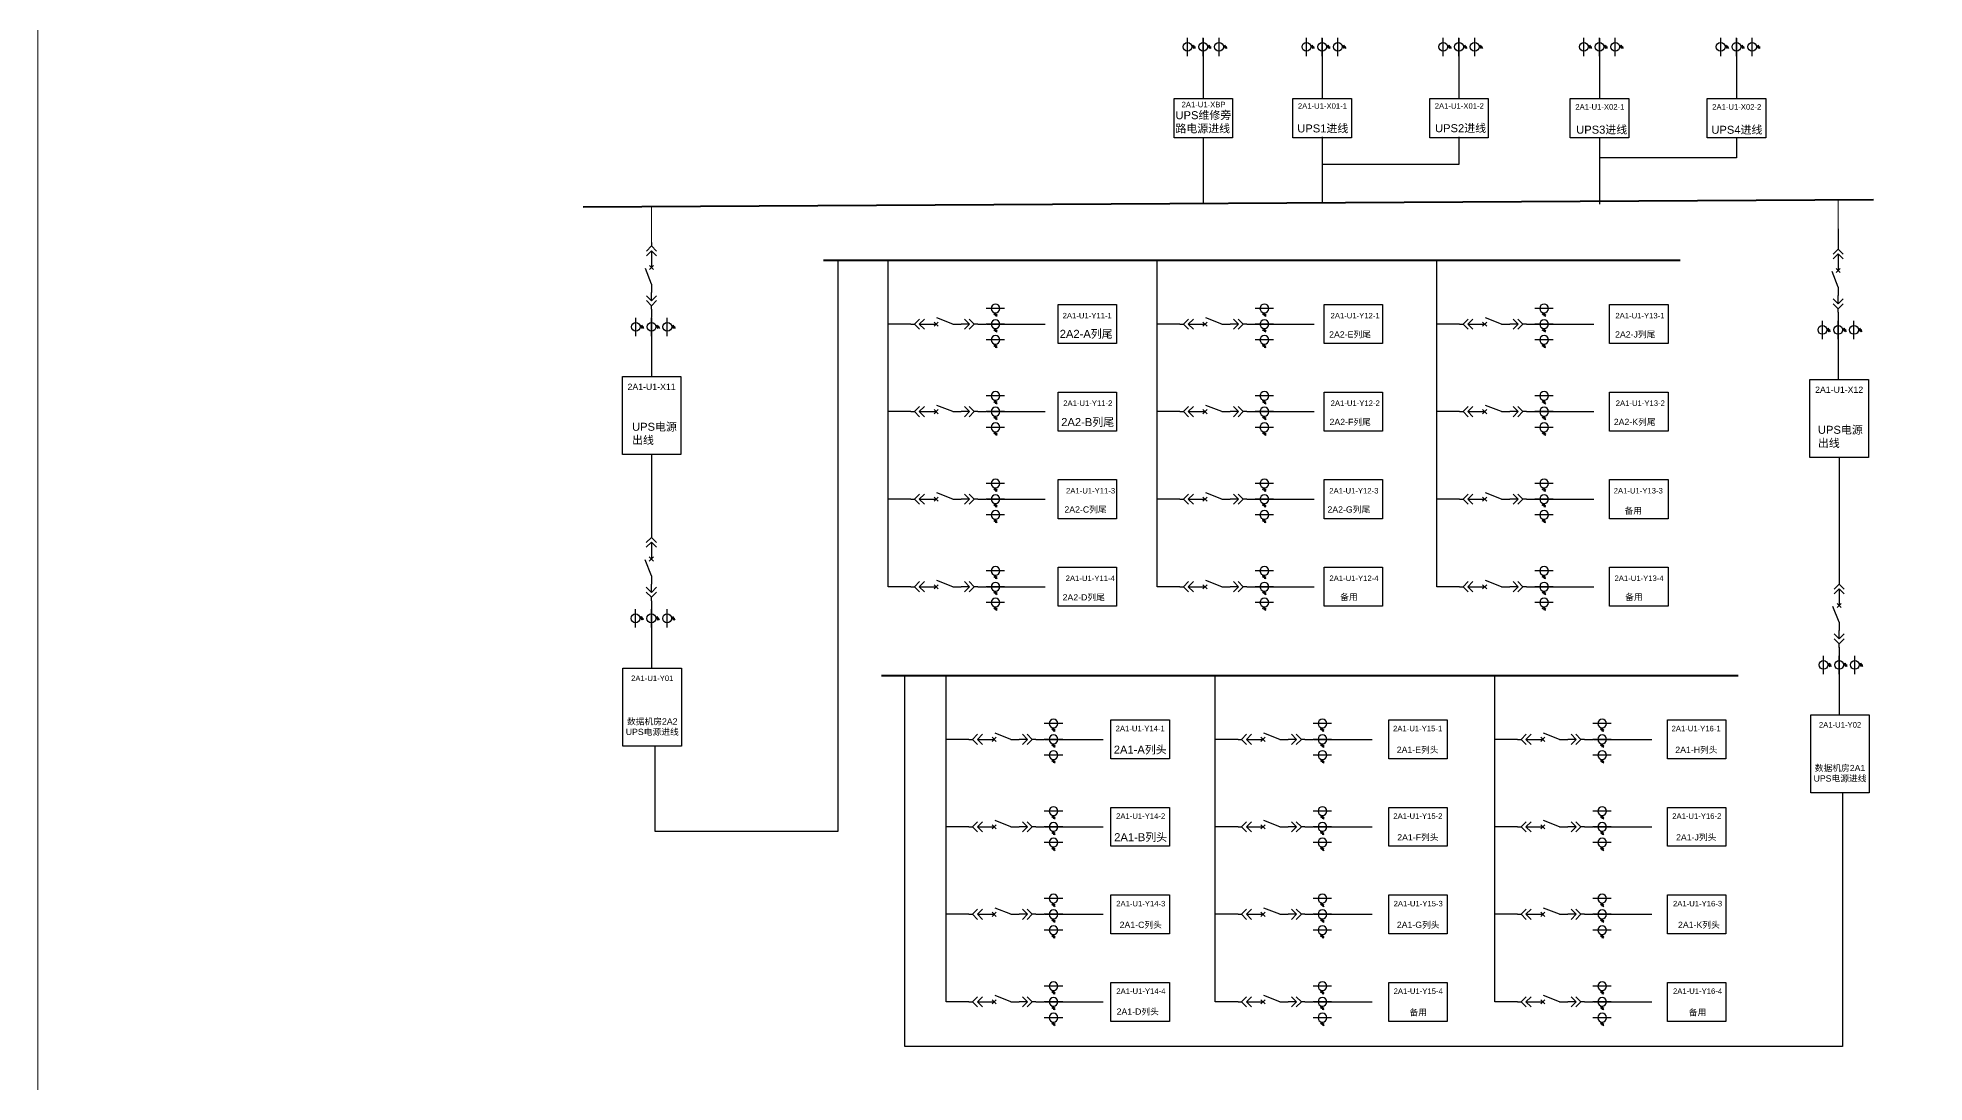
# Model space of a CAD drawing. Header units: millimetres. Extents: x 18 to 345, y 18 to 336.
# Drawn here: x 18.2 to 186.2, y 149.6 to 242.7 of the extents above; entities that cross this region are included whole.
import ezdxf
from ezdxf.enums import TextEntityAlignment as Align

# ---------------------------------------------------------------- set-up
doc = ezdxf.new("R2010")
doc.units = ezdxf.units.MM
doc.styles.get("Standard").update_dxf_attribs({"font": 'arial.ttf'})

# ---------------------------------------------------------------- blocks, each defined once
blk = doc.blocks.new('A$C03DD39B5')
for p, q in [((417, 475), (283, 392)), ((417, 422), (283, 339)), ((350, 333), (350, 467))]:
    blk.add_line(p, q)
blk.add_lwpolyline([(700, 167), (0, 167)])
blk.add_circle((350, 167), 167)
blk = doc.blocks.new('DYDQAA03')
at = {"color": 0}
for points in [[(0, 0), (0, -1.5)], [(-2.12, -3.62), (0, -1.5)], [(-2.12, -5.62), (0, -3.5)], [(2.12, -3.62), (0, -1.5)], [(2.12, -5.62), (0, -3.5)], [(0, -3.5), (0, -7)]]:
    blk.add_lwpolyline(points, dxfattribs=at)
blk = doc.blocks.new('DYDQAA09')
at = {"color": 0}
blk.add_lwpolyline([(0, 0), (0, -3.5)], dxfattribs=at)
blk.add_lwpolyline([(0, 0), (0, -3.5)], dxfattribs=at)
blk.add_lwpolyline([(0, 0), (0, -3.5)], dxfattribs=at)
blk.add_lwpolyline([(0, 0), (0, -3.5)], dxfattribs=at)
blk.add_lwpolyline([(0, 0), (0, -3.5)], dxfattribs=at)
blk.add_lwpolyline([(0, 0), (0, -3.5)], dxfattribs=at)
blk.add_lwpolyline([(0, 0), (0, -3.5)], dxfattribs=at)
blk.add_lwpolyline([(0, 0), (0, -3.5)], dxfattribs=at)
blk.add_lwpolyline([(0, 0), (0, -3.5)], dxfattribs=at)
blk = doc.blocks.new('DYDQ0201')
at = {"color": 0}
for points in [[(0.86, -0.86), (-0.86, 0.86)], [(-0.86, -0.86), (0.86, 0.86)], [(0, -7), (-2.61, -0.37)]]:
    blk.add_lwpolyline(points, dxfattribs=at)
blk = doc.blocks.new('DYDQAA04')
at = {"color": 0}
for points in [[(0, -3.5), (0, 0)], [(-2.12, -1.38), (0, -3.5)], [(-2.12, -3.38), (0, -5.5)], [(2.12, -1.38), (0, -3.5)], [(2.12, -3.38), (0, -5.5)], [(0, -7), (0, -5.5)]]:
    blk.add_lwpolyline(points, dxfattribs=at)
blk = doc.blocks.new('DYDQAA05')
at = {"color": 0}
blk.add_lwpolyline([(0, 0), (0, -7)], dxfattribs=at)

msp = doc.modelspace()

# ---------------------------------------------------------------- linework, layer by layer
for p, q in [((122.01, 242.66, -6132.72), (122.01, 241.02, -6132.72)), ((132.61, 242.66, 2201.22), (132.61, 241.02, 2201.22)), ((144.79, 242.66, 2201.22), (144.79, 241.02, 2201.22)), ((157.31, 242.66, 2201.22), (157.31, 241.02, 2201.22)), ((169.5, 242.66, 2201.22), (169.5, 241.02, 2201.22)), ((122.01, 241.02, -3931.49), (122.01, 237.27, -6291.53)), ((132.61, 241.02, 4402.45), (132.61, 237.27, 2074.92)), ((144.79, 241.02, 4402.45), (144.79, 237.27, 2043.43)), ((157.31, 241.02, 4402.45), (157.31, 237.27, 2074.92)), ((169.5, 241.02, 4402.45), (169.5, 237.27, 2043.43)), ((122.01, 233.79, -6259.02), (122.01, 227.93, -6259.02)), ((132.61, 233.86, 2107.43), (132.61, 228.01, 2107.43)), ((144.79, 233.86, 2075.94), (144.79, 231.39, 2075.94)), ((157.31, 233.79, 2074.92), (157.31, 227.88, 2107.43)), ((169.5, 233.79, 2043.43), (169.5, 231.99, 2075.94)), ((169.5, 231.99, 2075.94), (157.34, 231.99, 2075.94)), ((144.79, 231.39, 2075.94), (132.61, 231.39, 2107.43)), ((89.5, 172.01, 1496.6), (89.5, 222.88)), ((93.95, 209.38, 6812.55), (93.95, 222.88)), ((117.9, 209.38, 6812.55), (117.9, 222.88)), ((142.81, 209.38, 6812.55), (142.81, 222.88)), ((72.88, 217.71, 1509.58), (72.88, 216.07, 1509.58)), ((95.98, 217.18, 5429.27), (93.95, 217.18, 6120.91)), ((102.73, 217.18, 7630.49), (104.37, 217.18, 7630.49)), ((104.37, 217.18, 7630.49), (107.94, 217.18, 7630.49)), ((119.94, 217.18, 5429.27), (117.9, 217.18, 6120.91)), ((126.68, 217.18, 7630.49), (128.32, 217.18, 7630.49)), ((128.32, 217.18, 7630.49), (131.89, 217.18, 7630.49)), ((144.84, 217.18, 5429.27), (142.81, 217.18, 6120.91)), ((151.59, 217.18, 7630.49), (153.23, 217.18, 7630.49)), ((153.23, 217.18, 7630.49), (156.8, 217.18, 7630.49)), ((178.57, 217.44, -12109.06), (178.57, 215.8, -12109.06)), ((72.88, 216.07, 1509.58), (72.88, 212.5, 1509.58)), ((178.57, 215.8, -12109.06), (178.57, 212.23, -12109.06)), ((95.98, 209.38, 6812.55), (93.95, 209.38, 6812.55)), ((93.95, 201.58, 7504.19), (93.95, 209.38, 6812.55)), ((102.73, 209.38, 9013.78), (104.37, 209.38, 9013.78)), ((104.37, 209.38, 9013.78), (107.94, 209.38, 9013.78)), ((119.94, 209.38, 6812.55), (117.9, 209.38, 6812.55)), ((117.9, 201.58, 7504.19), (117.9, 209.38, 6812.55)), ((126.68, 209.38, 9013.78), (128.32, 209.38, 9013.78)), ((128.32, 209.38, 9013.78), (131.89, 209.38, 9013.78)), ((144.84, 209.38, 6812.55), (142.81, 209.38, 6812.55)), ((142.81, 201.58, 7504.19), (142.81, 209.38, 6812.55)), ((151.59, 209.38, 9013.78), (153.23, 209.38, 9013.78)), ((153.23, 209.38, 9013.78), (156.8, 209.38, 9013.78)), ((72.88, 205.55, 1509.58), (72.86, 198.49, 1087.63)), ((178.65, 205.28, -12140.55), (178.65, 194.18, -15367.03)), ((95.98, 201.58, 7504.19), (93.95, 201.58, 7504.19)), ((93.95, 193.78, 8195.83), (93.95, 201.58, 7504.19)), ((102.73, 201.58, 9705.42), (104.37, 201.58, 9705.42)), ((104.37, 201.58, 9705.42), (107.94, 201.58, 9705.42)), ((119.94, 201.58, 7504.19), (117.9, 201.58, 7504.19)), ((117.9, 193.78, 8195.83), (117.9, 201.58, 7504.19)), ((126.68, 201.58, 9705.42), (128.32, 201.58, 9705.42)), ((128.32, 201.58, 9705.42), (131.89, 201.58, 9705.42)), ((144.84, 201.58, 7504.19), (142.81, 201.58, 7504.19)), ((142.81, 193.78, 8195.83), (142.81, 201.58, 7504.19)), ((151.59, 201.58, 9705.42), (153.23, 201.58, 9705.42)), ((153.23, 201.58, 9705.42), (156.8, 201.58, 9705.42)), ((95.98, 193.78, 8195.83), (93.95, 193.78, 8195.83)), ((102.73, 193.78, 10397.06), (104.37, 193.78, 10397.06)), ((104.37, 193.78, 10397.06), (107.94, 193.78, 10397.06)), ((119.94, 193.78, 8195.83), (117.9, 193.78, 8195.83)), ((126.68, 193.78, 10397.06), (128.32, 193.78, 10397.06)), ((128.32, 193.78, 10397.06), (131.89, 193.78, 10397.06)), ((144.84, 193.78, 8195.83), (142.81, 193.78, 8195.83)), ((151.59, 193.78, 10397.06), (153.23, 193.78, 10397.06)), ((153.23, 193.78, 10397.06), (156.8, 193.78, 10397.06)), ((72.86, 191.74, 3288.85), (72.86, 190.1, 3288.85)), ((72.86, 190.1, 3288.85), (72.86, 186.53, 3288.85)), ((178.65, 187.59, -13165.81), (178.65, 185.95, -13165.81)), ((95.43, 152.81, -13417.39), (95.43, 185.88, -13417.39)), ((99.12, 172.39, -6604.84), (99.12, 185.88, -13417.39)), ((123.07, 172.39, -6604.84), (123.07, 185.88, -13417.39)), ((147.98, 172.39, -6604.84), (147.98, 185.88, -13417.39)), ((178.65, 185.95, -13165.81), (178.65, 182.38, -13165.81)), ((101.15, 180.18, -7988.12), (99.12, 180.18, -7296.48)), ((107.9, 180.18, -5786.9), (109.54, 180.18, -5786.9)), ((109.54, 180.18, -5786.9), (113.11, 180.18, -5786.9)), ((125.11, 180.18, -7988.12), (123.07, 180.18, -7296.48)), ((131.85, 180.18, -5786.9), (133.49, 180.18, -5786.9)), ((133.49, 180.18, -5786.9), (137.06, 180.18, -5786.9)), ((150.01, 180.18, -7988.12), (147.98, 180.18, -7296.48)), ((156.76, 180.18, -5786.9), (158.4, 180.18, -5786.9)), ((158.4, 180.18, -5786.9), (161.97, 180.18, -5786.9)), ((73.17, 179.58, 3257.36), (73.17, 172.01, 1496.6)), ((178.96, 175.43, -13197.3), (178.96, 166.68, -13417.39)), ((73.17, 172.01, 1496.6), (89.5, 172.01, 1496.6)), ((101.15, 172.39, -6604.84), (99.12, 172.39, -6604.84)), ((99.12, 164.59, -5913.2), (99.12, 172.39, -6604.84)), ((107.9, 172.39, -4403.61), (109.54, 172.39, -4403.61)), ((109.54, 172.39, -4403.61), (113.11, 172.39, -4403.61)), ((125.11, 172.39, -6604.84), (123.07, 172.39, -6604.84)), ((123.07, 164.59, -5913.2), (123.07, 172.39, -6604.84)), ((131.85, 172.39, -4403.61), (133.49, 172.39, -4403.61)), ((133.49, 172.39, -4403.61), (137.06, 172.39, -4403.61)), ((150.01, 172.39, -6604.84), (147.98, 172.39, -6604.84)), ((147.98, 164.59, -5913.2), (147.98, 172.39, -6604.84)), ((156.76, 172.39, -4403.61), (158.4, 172.39, -4403.61)), ((158.4, 172.39, -4403.61), (161.97, 172.39, -4403.61)), ((178.96, 166.68, -13417.39), (178.96, 152.81, -13417.39)), ((101.15, 164.59, -5913.2), (99.12, 164.59, -5913.2)), ((99.12, 156.79, -5221.56), (99.12, 164.59, -5913.2)), ((107.9, 164.59, -3711.97), (109.54, 164.59, -3711.97)), ((109.54, 164.59, -3711.97), (113.11, 164.59, -3711.97)), ((125.11, 164.59, -5913.2), (123.07, 164.59, -5913.2)), ((123.07, 156.79, -5221.56), (123.07, 164.59, -5913.2)), ((131.85, 164.59, -3711.97), (133.49, 164.59, -3711.97)), ((133.49, 164.59, -3711.97), (137.06, 164.59, -3711.97)), ((150.01, 164.59, -5913.2), (147.98, 164.59, -5913.2)), ((147.98, 156.79, -5221.56), (147.98, 164.59, -5913.2)), ((156.76, 164.59, -3711.97), (158.4, 164.59, -3711.97)), ((158.4, 164.59, -3711.97), (161.97, 164.59, -3711.97)), ((101.15, 156.79, -5221.56), (99.12, 156.79, -5221.56)), ((107.9, 156.79, -3020.33), (109.54, 156.79, -3020.33)), ((109.54, 156.79, -3020.33), (113.11, 156.79, -3020.33)), ((125.11, 156.79, -5221.56), (123.07, 156.79, -5221.56)), ((131.85, 156.79, -3020.33), (133.49, 156.79, -3020.33)), ((133.49, 156.79, -3020.33), (137.06, 156.79, -3020.33)), ((150.01, 156.79, -5221.56), (147.98, 156.79, -5221.56)), ((156.76, 156.79, -3020.33), (158.4, 156.79, -3020.33)), ((158.4, 156.79, -3020.33), (161.97, 156.79, -3020.33)), ((178.96, 152.81, -13417.39), (95.43, 152.81, -13417.39))]:
    msp.add_line(p, q)
at = {"color": 1, "lineweight": 40}
for p, q in [((66.79, 227.64, -12927), (181.7, 228.28, -12927)), ((88.19, 222.88), (164.5, 222.88)), ((93.36, 185.88, -13417.39), (169.67, 185.88, -13417.39))]:
    msp.add_line(p, q, dxfattribs=at)
at = {"color": 0, "lineweight": 20}
for p, q in [((72.88, 224.46, -691.64), (72.86, 227.7, -12927)), ((178.57, 225.68, -14310.29), (178.57, 228.26, -12927))]:
    msp.add_line(p, q, dxfattribs=at)
at = {"color": 1, "lineweight": 13, "ltscale": 0.001071}
msp.add_lwpolyline([(18.21, 336.49), (345.47, 336.49), (345.47, 18.1), (18.21, 18.1)], close=True, dxfattribs=at)
for points, elevation in [([(119.41, 237.27), (124.62, 237.27), (124.62, 233.79), (119.41, 233.79)], -6291.53), ([(130, 237.27), (135.21, 237.27), (135.21, 233.79), (130, 233.79)], 2074.92), ([(142.19, 237.27), (147.4, 237.27), (147.4, 233.79), (142.19, 233.79)], 2043.43), ([(154.7, 237.27), (159.91, 237.27), (159.91, 233.79), (154.7, 233.79)], 2074.92), ([(166.9, 237.27), (172.11, 237.27), (172.11, 233.79), (166.9, 233.79)], 2043.43), ([(109.08, 218.92), (114.28, 218.92), (114.28, 215.44), (109.08, 215.44)], 7630.49), ([(132.78, 218.92), (137.99, 218.92), (137.99, 215.44), (132.78, 215.44)], 7630.49), ([(158.2, 218.92), (163.41, 218.92), (163.41, 215.44), (158.2, 215.44)], 7630.49), ([(70.28, 212.5), (75.49, 212.5), (75.49, 205.55), (70.28, 205.55)], 1509.58), ([(176.04, 212.23), (181.25, 212.23), (181.25, 205.28), (176.04, 205.28)], -12140.55), ([(109.08, 211.12), (114.28, 211.12), (114.28, 207.64), (109.08, 207.64)], 7630.49), ([(132.78, 211.12), (137.99, 211.12), (137.99, 207.64), (132.78, 207.64)], 7630.49), ([(158.2, 211.12), (163.41, 211.12), (163.41, 207.64), (158.2, 207.64)], 7630.49), ([(109.08, 203.32), (114.28, 203.32), (114.28, 199.84), (109.08, 199.84)], 7630.49), ([(132.78, 203.32), (137.99, 203.32), (137.99, 199.84), (132.78, 199.84)], 7630.49), ([(158.2, 203.32), (163.41, 203.32), (163.41, 199.84), (158.2, 199.84)], 7630.49), ([(109.08, 195.52), (114.28, 195.52), (114.28, 192.04), (109.08, 192.04)], 7630.49), ([(132.78, 195.52), (137.99, 195.52), (137.99, 192.04), (132.78, 192.04)], 7630.49), ([(158.2, 195.52), (163.41, 195.52), (163.41, 192.04), (158.2, 192.04)], 7630.49), ([(70.33, 186.53), (75.54, 186.53), (75.54, 179.58), (70.33, 179.58)], 3257.36), ([(113.79, 181.92), (119, 181.92), (119, 178.45), (113.79, 178.45)], -5786.9), ([(138.53, 181.92), (143.74, 181.92), (143.74, 178.45), (138.53, 178.45)], -5786.9), ([(163.36, 181.92), (168.57, 181.92), (168.57, 178.45), (163.36, 178.45)], -5786.9), ([(176.13, 182.38), (181.33, 182.38), (181.33, 175.43), (176.13, 175.43)], -13197.3), ([(113.79, 174.12), (119, 174.12), (119, 170.65), (113.79, 170.65)], -5786.9), ([(138.53, 174.12), (143.74, 174.12), (143.74, 170.65), (138.53, 170.65)], -5786.9), ([(163.36, 174.12), (168.57, 174.12), (168.57, 170.65), (163.36, 170.65)], -5786.9), ([(113.79, 166.32), (119, 166.32), (119, 162.85), (113.79, 162.85)], -5786.9), ([(138.53, 166.32), (143.74, 166.32), (143.74, 162.85), (138.53, 162.85)], -5786.9), ([(163.36, 166.32), (168.57, 166.32), (168.57, 162.85), (163.36, 162.85)], -5786.9), ([(113.79, 158.52), (119, 158.52), (119, 155.05), (113.79, 155.05)], -5786.9), ([(138.53, 158.52), (143.74, 158.52), (143.74, 155.05), (138.53, 155.05)], -5786.9), ([(163.36, 158.52), (168.57, 158.52), (168.57, 155.05), (163.36, 155.05)], -5786.9)]:
    msp.add_lwpolyline(points, close=True, dxfattribs=dict(elevation=elevation))

# ---------------------------------------------------------------- block references
at = {"linetype": 'Continuous', "yscale": 0.00233888397733859, "zscale": 0.00233888397733859}
for p, xscale, rotation in [((120.22, 242.7, -6132.72), 0.00233888397733859, 270), ((121.62, 242.7, -6132.72), 0.00233888397733859, 270), ((123.03, 242.7, -6132.72), 0.00233888397733859, 270), ((130.81, 242.7, 2201.22), 0.00233888397733859, 270), ((132.22, 242.7, 2201.22), 0.00233888397733859, 270), ((133.62, 242.7, 2201.22), 0.00233888397733859, 270), ((143, 242.7, 2201.22), 0.00233888397733859, 270), ((144.4, 242.7, 2201.22), 0.00233888397733859, 270), ((145.8, 242.7, 2201.22), 0.00233888397733859, 270), ((155.52, 242.7, 2201.22), 0.00233888397733859, 270), ((156.92, 242.7, 2201.22), 0.00233888397733859, 270), ((158.32, 242.7, 2201.22), 0.00233888397733859, 270), ((167.71, 242.7, 2201.22), 0.00233888397733859, 270), ((169.11, 242.7, 2201.22), 0.00233888397733859, 270), ((170.51, 242.7, 2201.22), 0.00233888397733859, 270), ((102.69, 218.97, 7630.49), -0.00233888397733859, 180), ((126.64, 218.97, 7630.49), -0.00233888397733859, 180), ((151.55, 218.97, 7630.49), -0.00233888397733859, 180), ((71.09, 217.75, 1509.58), 0.00233888397733859, 270), ((72.49, 217.75, 1509.58), 0.00233888397733859, 270), ((73.89, 217.75, 1509.58), 0.00233888397733859, 270), ((102.69, 217.57, 7630.49), -0.00233888397733859, 180), ((126.64, 217.57, 7630.49), -0.00233888397733859, 180), ((151.55, 217.57, 7630.49), -0.00233888397733859, 180), ((176.77, 217.48, -12109.06), 0.00233888397733859, 270), ((178.18, 217.48, -12109.06), 0.00233888397733859, 270), ((179.58, 217.48, -12109.06), 0.00233888397733859, 270), ((102.69, 216.17, 7630.49), -0.00233888397733859, 180), ((126.64, 216.17, 7630.49), -0.00233888397733859, 180), ((151.55, 216.17, 7630.49), -0.00233888397733859, 180), ((102.69, 211.17, 9013.78), -0.00233888397733859, 180), ((126.64, 211.17, 9013.78), -0.00233888397733859, 180), ((151.55, 211.17, 9013.78), -0.00233888397733859, 180), ((102.69, 209.77, 9013.78), -0.00233888397733859, 180), ((102.69, 208.37, 9013.78), -0.00233888397733859, 180), ((126.64, 209.77, 9013.78), -0.00233888397733859, 180), ((126.64, 208.37, 9013.78), -0.00233888397733859, 180), ((151.55, 209.77, 9013.78), -0.00233888397733859, 180), ((151.55, 208.37, 9013.78), -0.00233888397733859, 180), ((102.69, 203.37, 9705.42), -0.00233888397733859, 180), ((126.64, 203.37, 9705.42), -0.00233888397733859, 180), ((151.55, 203.37, 9705.42), -0.00233888397733859, 180), ((102.69, 201.97, 9705.42), -0.00233888397733859, 180), ((126.64, 201.97, 9705.42), -0.00233888397733859, 180), ((151.55, 201.97, 9705.42), -0.00233888397733859, 180), ((102.69, 200.57, 9705.42), -0.00233888397733859, 180), ((126.64, 200.57, 9705.42), -0.00233888397733859, 180), ((151.55, 200.57, 9705.42), -0.00233888397733859, 180), ((102.69, 195.58, 10397.06), -0.00233888397733859, 180), ((126.64, 195.58, 10397.06), -0.00233888397733859, 180), ((151.55, 195.58, 10397.06), -0.00233888397733859, 180), ((102.69, 194.17, 10397.06), -0.00233888397733859, 180), ((126.64, 194.17, 10397.06), -0.00233888397733859, 180), ((151.55, 194.17, 10397.06), -0.00233888397733859, 180), ((71.06, 191.78, 3288.85), 0.00233888397733859, 270), ((72.47, 191.78, 3288.85), 0.00233888397733859, 270), ((73.87, 191.78, 3288.85), 0.00233888397733859, 270), ((102.69, 192.77, 10397.06), -0.00233888397733859, 180), ((126.64, 192.77, 10397.06), -0.00233888397733859, 180), ((151.55, 192.77, 10397.06), -0.00233888397733859, 180), ((176.86, 187.63, -13165.81), 0.00233888397733859, 270), ((178.26, 187.63, -13165.81), 0.00233888397733859, 270), ((179.66, 187.63, -13165.81), 0.00233888397733859, 270), ((107.86, 181.98, -5786.9), -0.00233888397733859, 180), ((131.81, 181.98, -5786.9), -0.00233888397733859, 180), ((156.72, 181.98, -5786.9), -0.00233888397733859, 180), ((107.86, 180.57, -5786.9), -0.00233888397733859, 180), ((131.81, 180.57, -5786.9), -0.00233888397733859, 180), ((156.72, 180.57, -5786.9), -0.00233888397733859, 180), ((107.86, 179.17, -5786.9), -0.00233888397733859, 180), ((131.81, 179.17, -5786.9), -0.00233888397733859, 180), ((156.72, 179.17, -5786.9), -0.00233888397733859, 180), ((107.86, 174.18, -4403.61), -0.00233888397733859, 180), ((131.81, 174.18, -4403.61), -0.00233888397733859, 180), ((156.72, 174.18, -4403.61), -0.00233888397733859, 180), ((107.86, 172.77, -4403.61), -0.00233888397733859, 180), ((131.81, 172.77, -4403.61), -0.00233888397733859, 180), ((156.72, 172.77, -4403.61), -0.00233888397733859, 180), ((107.86, 171.37, -4403.61), -0.00233888397733859, 180), ((131.81, 171.37, -4403.61), -0.00233888397733859, 180), ((156.72, 171.37, -4403.61), -0.00233888397733859, 180), ((107.86, 166.38, -3711.97), -0.00233888397733859, 180), ((131.81, 166.38, -3711.97), -0.00233888397733859, 180), ((156.72, 166.38, -3711.97), -0.00233888397733859, 180), ((107.86, 164.98, -3711.97), -0.00233888397733859, 180), ((131.81, 164.98, -3711.97), -0.00233888397733859, 180), ((156.72, 164.98, -3711.97), -0.00233888397733859, 180), ((107.86, 163.57, -3711.97), -0.00233888397733859, 180), ((131.81, 163.57, -3711.97), -0.00233888397733859, 180), ((156.72, 163.57, -3711.97), -0.00233888397733859, 180), ((107.86, 158.58, -3020.33), -0.00233888397733859, 180), ((131.81, 158.58, -3020.33), -0.00233888397733859, 180), ((156.72, 158.58, -3020.33), -0.00233888397733859, 180), ((107.86, 157.18, -3020.33), -0.00233888397733859, 180), ((131.81, 157.18, -3020.33), -0.00233888397733859, 180), ((156.72, 157.18, -3020.33), -0.00233888397733859, 180), ((107.86, 155.77, -3020.33), -0.00233888397733859, 180), ((131.81, 155.77, -3020.33), -0.00233888397733859, 180), ((156.72, 155.77, -3020.33), -0.00233888397733859, 180)]:
    msp.add_blockref('A$C03DD39B5', p, dxfattribs=dict(at, xscale=xscale, rotation=rotation))
at = {"color": 0, "xscale": 0.2128962921302706, "yscale": 0.2128962921302706, "zscale": 0.2128962921302706}
msp.add_blockref('DYDQAA05', (178.57, 225.68, -14310.29), dxfattribs=at)
at = {"xscale": 0.2128962921302706, "yscale": 0.2128962921302706, "zscale": 0.2128962921302706}
for name, p in [('DYDQAA03', (72.88, 224.46, -691.64)), ('DYDQAA03', (178.57, 224.19, -14310.29)), ('DYDQ0201', (72.88, 222.22, -691.64)), ('DYDQAA09', (72.88, 222.97, -691.64)), ('DYDQ0201', (178.57, 221.95, -14310.29)), ('DYDQAA09', (178.57, 222.7, -14310.29)), ('DYDQAA09', (72.88, 220.73, -691.64)), ('DYDQAA09', (178.57, 220.46, -14310.29)), ('DYDQAA04', (72.88, 219.99, -691.64)), ('DYDQAA09', (72.88, 218.5, -691.64)), ('DYDQAA04', (178.57, 219.72, -14310.29)), ('DYDQAA09', (178.57, 218.23, -14310.29)), ('DYDQAA03', (72.86, 198.49, 1087.63)), ('DYDQAA09', (72.86, 197, 1087.63)), ('DYDQ0201', (72.86, 196.25, 1087.63)), ('DYDQAA04', (72.86, 194.02, 1087.63)), ('DYDQAA09', (72.86, 194.76, 1087.63)), ('DYDQAA03', (178.65, 194.34, -15367.03)), ('DYDQAA09', (72.86, 192.53, 1087.63)), ('DYDQ0201', (178.65, 192.1, -15367.03)), ('DYDQAA09', (178.65, 192.85, -15367.03)), ('DYDQAA04', (178.65, 189.87, -15367.03)), ('DYDQAA09', (178.65, 190.61, -15367.03)), ('DYDQAA09', (178.65, 188.38, -15367.03))]:
    msp.add_blockref(name, p, dxfattribs=at)
at = {"xscale": -0.2128962921302706, "yscale": 0.2128962921302706, "zscale": 0.2128962921302706, "rotation": 90}
for name, p in [('DYDQAA03', (95.98, 217.18, 5429.27)), ('DYDQAA09', (97.47, 217.18, 5429.27)), ('DYDQ0201', (98.22, 217.18, 5429.27)), ('DYDQAA09', (99.71, 217.18, 5429.27)), ('DYDQAA04', (100.45, 217.18, 5429.27)), ('DYDQAA09', (101.94, 217.18, 5429.27)), ('DYDQAA03', (119.94, 217.18, 5429.27)), ('DYDQAA09', (121.43, 217.18, 5429.27)), ('DYDQ0201', (122.17, 217.18, 5429.27)), ('DYDQAA09', (123.66, 217.18, 5429.27)), ('DYDQAA04', (124.41, 217.18, 5429.27)), ('DYDQAA09', (125.9, 217.18, 5429.27)), ('DYDQAA03', (144.84, 217.18, 5429.27)), ('DYDQAA09', (146.33, 217.18, 5429.27)), ('DYDQ0201', (147.08, 217.18, 5429.27)), ('DYDQAA09', (148.57, 217.18, 5429.27)), ('DYDQAA04', (149.31, 217.18, 5429.27)), ('DYDQAA09', (150.8, 217.18, 5429.27)), ('DYDQAA03', (95.98, 209.38, 6812.55)), ('DYDQAA09', (97.47, 209.38, 6812.55)), ('DYDQ0201', (98.22, 209.38, 6812.55)), ('DYDQAA09', (99.71, 209.38, 6812.55)), ('DYDQAA04', (100.45, 209.38, 6812.55)), ('DYDQAA09', (101.94, 209.38, 6812.55)), ('DYDQAA03', (119.94, 209.38, 6812.55)), ('DYDQAA09', (121.43, 209.38, 6812.55)), ('DYDQ0201', (122.17, 209.38, 6812.55)), ('DYDQAA09', (123.66, 209.38, 6812.55)), ('DYDQAA04', (124.41, 209.38, 6812.55)), ('DYDQAA09', (125.9, 209.38, 6812.55)), ('DYDQAA03', (144.84, 209.38, 6812.55)), ('DYDQAA09', (146.33, 209.38, 6812.55)), ('DYDQ0201', (147.08, 209.38, 6812.55)), ('DYDQAA09', (148.57, 209.38, 6812.55)), ('DYDQAA04', (149.31, 209.38, 6812.55)), ('DYDQAA09', (150.8, 209.38, 6812.55)), ('DYDQAA03', (95.98, 201.58, 7504.19)), ('DYDQ0201', (98.22, 201.58, 7504.19)), ('DYDQAA04', (100.45, 201.58, 7504.19)), ('DYDQAA03', (119.94, 201.58, 7504.19)), ('DYDQ0201', (122.17, 201.58, 7504.19)), ('DYDQAA04', (124.41, 201.58, 7504.19)), ('DYDQAA03', (144.84, 201.58, 7504.19)), ('DYDQ0201', (147.08, 201.58, 7504.19)), ('DYDQAA04', (149.31, 201.58, 7504.19)), ('DYDQAA09', (97.47, 201.58, 7504.19)), ('DYDQAA09', (99.71, 201.58, 7504.19)), ('DYDQAA09', (101.94, 201.58, 7504.19)), ('DYDQAA09', (121.43, 201.58, 7504.19)), ('DYDQAA09', (123.66, 201.58, 7504.19)), ('DYDQAA09', (125.9, 201.58, 7504.19)), ('DYDQAA09', (146.33, 201.58, 7504.19)), ('DYDQAA09', (148.57, 201.58, 7504.19)), ('DYDQAA09', (150.8, 201.58, 7504.19)), ('DYDQAA03', (95.98, 193.78, 8195.83)), ('DYDQAA09', (97.47, 193.78, 8195.83)), ('DYDQ0201', (98.22, 193.78, 8195.83)), ('DYDQAA09', (99.71, 193.78, 8195.83)), ('DYDQAA04', (100.45, 193.78, 8195.83)), ('DYDQAA09', (101.94, 193.78, 8195.83)), ('DYDQAA03', (119.94, 193.78, 8195.83)), ('DYDQAA09', (121.43, 193.78, 8195.83)), ('DYDQ0201', (122.17, 193.78, 8195.83)), ('DYDQAA09', (123.66, 193.78, 8195.83)), ('DYDQAA04', (124.41, 193.78, 8195.83)), ('DYDQAA09', (125.9, 193.78, 8195.83)), ('DYDQAA03', (144.84, 193.78, 8195.83)), ('DYDQAA09', (146.33, 193.78, 8195.83)), ('DYDQ0201', (147.08, 193.78, 8195.83)), ('DYDQAA09', (148.57, 193.78, 8195.83)), ('DYDQAA04', (149.31, 193.78, 8195.83)), ('DYDQAA09', (150.8, 193.78, 8195.83)), ('DYDQAA03', (101.15, 180.18, -7988.12)), ('DYDQAA09', (102.64, 180.18, -7988.12)), ('DYDQ0201', (103.39, 180.18, -7988.12)), ('DYDQAA09', (104.88, 180.18, -7988.12)), ('DYDQAA04', (105.62, 180.18, -7988.12)), ('DYDQAA09', (107.11, 180.18, -7988.12)), ('DYDQAA03', (125.11, 180.18, -7988.12)), ('DYDQAA09', (126.6, 180.18, -7988.12)), ('DYDQ0201', (127.34, 180.18, -7988.12)), ('DYDQAA09', (128.83, 180.18, -7988.12)), ('DYDQAA04', (129.58, 180.18, -7988.12)), ('DYDQAA09', (131.07, 180.18, -7988.12)), ('DYDQAA03', (150.01, 180.18, -7988.12)), ('DYDQAA09', (151.5, 180.18, -7988.12)), ('DYDQ0201', (152.25, 180.18, -7988.12)), ('DYDQAA09', (153.74, 180.18, -7988.12)), ('DYDQAA04', (154.48, 180.18, -7988.12)), ('DYDQAA09', (155.97, 180.18, -7988.12)), ('DYDQAA03', (101.15, 172.39, -6604.84)), ('DYDQAA09', (102.64, 172.39, -6604.84)), ('DYDQ0201', (103.39, 172.39, -6604.84)), ('DYDQAA09', (104.88, 172.39, -6604.84)), ('DYDQAA04', (105.62, 172.39, -6604.84)), ('DYDQAA09', (107.11, 172.39, -6604.84)), ('DYDQAA03', (125.11, 172.39, -6604.84)), ('DYDQAA09', (126.6, 172.39, -6604.84)), ('DYDQ0201', (127.34, 172.39, -6604.84)), ('DYDQAA09', (128.83, 172.39, -6604.84)), ('DYDQAA04', (129.58, 172.39, -6604.84)), ('DYDQAA09', (131.07, 172.39, -6604.84)), ('DYDQAA03', (150.01, 172.39, -6604.84)), ('DYDQAA09', (151.5, 172.39, -6604.84)), ('DYDQ0201', (152.25, 172.39, -6604.84)), ('DYDQAA09', (153.74, 172.39, -6604.84)), ('DYDQAA04', (154.48, 172.39, -6604.84)), ('DYDQAA09', (155.97, 172.39, -6604.84)), ('DYDQAA03', (101.15, 164.59, -5913.2)), ('DYDQ0201', (103.39, 164.59, -5913.2)), ('DYDQAA04', (105.62, 164.59, -5913.2)), ('DYDQAA03', (125.11, 164.59, -5913.2)), ('DYDQ0201', (127.34, 164.59, -5913.2)), ('DYDQAA04', (129.58, 164.59, -5913.2)), ('DYDQAA03', (150.01, 164.59, -5913.2)), ('DYDQ0201', (152.25, 164.59, -5913.2)), ('DYDQAA04', (154.48, 164.59, -5913.2)), ('DYDQAA09', (102.64, 164.59, -5913.2)), ('DYDQAA09', (104.88, 164.59, -5913.2)), ('DYDQAA09', (107.11, 164.59, -5913.2)), ('DYDQAA09', (126.6, 164.59, -5913.2)), ('DYDQAA09', (128.83, 164.59, -5913.2)), ('DYDQAA09', (131.07, 164.59, -5913.2)), ('DYDQAA09', (151.5, 164.59, -5913.2)), ('DYDQAA09', (153.74, 164.59, -5913.2)), ('DYDQAA09', (155.97, 164.59, -5913.2)), ('DYDQAA03', (101.15, 156.79, -5221.56)), ('DYDQAA09', (102.64, 156.79, -5221.56)), ('DYDQ0201', (103.39, 156.79, -5221.56)), ('DYDQAA09', (104.88, 156.79, -5221.56)), ('DYDQAA04', (105.62, 156.79, -5221.56)), ('DYDQAA09', (107.11, 156.79, -5221.56)), ('DYDQAA03', (125.11, 156.79, -5221.56)), ('DYDQAA09', (126.6, 156.79, -5221.56)), ('DYDQ0201', (127.34, 156.79, -5221.56)), ('DYDQAA09', (128.83, 156.79, -5221.56)), ('DYDQAA04', (129.58, 156.79, -5221.56)), ('DYDQAA09', (131.07, 156.79, -5221.56)), ('DYDQAA03', (150.01, 156.79, -5221.56)), ('DYDQAA09', (151.5, 156.79, -5221.56)), ('DYDQ0201', (152.25, 156.79, -5221.56)), ('DYDQAA09', (153.74, 156.79, -5221.56)), ('DYDQAA04', (154.48, 156.79, -5221.56)), ('DYDQAA09', (155.97, 156.79, -5221.56))]:
    msp.add_blockref(name, p, dxfattribs=at)

# ---------------------------------------------------------------- texts
at = {"lineweight": 0}
for s, height, p in [('2A1-U1-XBP', 0.49, (122.04, 236.5, -7674.81)), ('2A1-U1-X01-1', 0.4901, (132.63, 236.37, 724.15)), ('2A1-U1-X01-2', 0.4901, (144.82, 236.37, 661.17)), ('2A1-U1-X02-1', 0.4901, (157.34, 236.29, 724.15)), ('2A1-U1-X02-2', 0.4901, (169.53, 236.29, 661.17)), ('UPS1进线', 0.713, (132.66, 234.26, 850.45)), ('UPS2进线', 0.713, (144.93, 234.28, 818.96)), ('UPS3进线', 0.713, (157.5, 234.15, 850.45)), ('UPS4进线', 0.713, (169.54, 234.14, 818.96))]:
    msp.add_text(s, height=height, dxfattribs=at).set_placement(p, align=Align.CENTER)
at = {"width": 5.2091}
for s, insert, char_height, attachment_point in [('UPS{\\fSimSun|b0|i0|c134|p34;维修旁\\P路电源进线}', (119.54, 236.15, -6291.53), 0.7128, 1), ('2A1-U1-Y11-1', (111.68, 217.93, 7630.49), 0.4901, 5), ('2A1-U1-Y12-1', (135.54, 217.93, 7630.49), 0.4901, 5), ('2A1-U1-Y13-1', (160.91, 217.93, 7630.49), 0.4901, 5), ('{\\H0.78125x;2A2-E\\fSimSun|b0|i0|c134|p2;列尾}', (135.09, 216.23, 7630.49), 0.7128, 5), ('{\\H0.78125x;2A2-J\\fSimSun|b0|i0|c134|p2;列尾}', (160.49, 216.23, 9705.42), 0.7128, 5), ('2A1-U1-X11', (72.88, 211.59, 3584.5), 0.557, 5), ('2A1-U1-Y11-2', (111.73, 210.13, 9013.78), 0.4901, 5), ('2A1-U1-Y12-2', (135.55, 210.13, 9013.78), 0.4901, 5), ('2A1-U1-Y13-2', (160.94, 210.13, 9013.78), 0.4901, 5), ('2A1-U1-X12', (178.65, 211.33, -9247.69), 0.557, 5), ('UPS{\\fSimSun|b0|i0|c134|p2;电源\\P出线}', (71.14, 208.39, -1068.38), 0.7128, 1), ('{\\H0.78125x;2A2-F\\fSimSun|b0|i0|c134|p2;列尾}', (135.1, 208.43, 9013.78), 0.7128, 5), ('{\\H0.78125x;2A2-K\\fSimSun|b0|i0|c134|p2;列尾}', (160.44, 208.43, 9705.42), 0.7128, 5), ('UPS{\\fSimSun|b0|i0|c134|p2;电源\\P出线}', (176.76, 208.12, -13430.04), 0.7128, 1), ('2A1-U1-Y11-3', (111.98, 202.33, 9705.42), 0.4901, 5), ('2A1-U1-Y12-3', (135.43, 202.33, 9705.42), 0.4901, 5), ('2A1-U1-Y13-3', (160.76, 202.33, 9705.42), 0.4901, 5), ('{\\H0.78125x;2A2-C\\fSimSun|b0|i0|c134|p2;列尾}', (111.53, 200.63, 9705.42), 0.7128, 5), ('{\\H0.78125x;2A2-G\\fSimSun|b0|i0|c134|p2;列尾}', (134.98, 200.63, 9705.42), 0.7128, 5), ('{\\H0.78125x;备用\\P}', (160.31, 200.52, 10397.06), 0.7128, 5), ('2A1-U1-Y11-4', (111.95, 194.53, 10397.06), 0.4901, 5), ('2A1-U1-Y12-4', (135.44, 194.53, 10397.06), 0.4901, 5), ('2A1-U1-Y13-4', (160.83, 194.53, 10397.06), 0.4901, 5), ('{\\H0.78125x;2A2-D\\fSimSun|b0|i0|c134|p2;列尾}', (111.37, 192.8, 7630.49), 0.7128, 5), ('{\\H0.78125x;备用\\P}', (134.99, 192.83, 10397.06), 0.7128, 5), ('{\\H0.78125x;备用\\P}', (160.38, 192.83, 10397.06), 0.7128, 5), ('2A1-U1-Y01', (72.94, 185.62, 3257.36), 0.49, 5), ('{\\fSimSun|b0|i0|c134|p2;\\H0.78125x;数据机房\\fArial|b0|i0|c0|p34;2A2 \\PUPS\\fSimSun|b0|i0|c134|p2;电源进线}', (72.94, 181.28, 3257.36), 0.7128, 5), ('2A1-U1-Y02', (178.73, 181.47, -13197.3), 0.49, 5), ('2A1-U1-Y14-1', (116.4, 181.14, -5786.9), 0.4901, 5), ('2A1-U1-Y15-1', (141.11, 181.14, -5786.9), 0.4901, 5), ('2A1-U1-Y16-1', (165.91, 181.14, -5786.9), 0.4901, 5), ('{\\H0.78125x;2A1-E\\fSimSun|b0|i0|c134|p2;列头}', (141.11, 179.22, -5786.9), 0.7128, 5), ('{\\H0.78125x;2A1-H\\fSimSun|b0|i0|c134|p2;列头}', (165.94, 179.22, -3711.97), 0.7128, 5), ('{\\fSimSun|b0|i0|c134|p2;\\H0.78125x;数据机房\\fArial|b0|i0|c0|p34;2A1 \\PUPS\\fSimSun|b0|i0|c134|p2;电源进线}', (178.73, 177.13, -13197.3), 0.7128, 5), ('2A1-U1-Y14-2', (116.44, 173.34, -4403.61), 0.4901, 5), ('2A1-U1-Y15-2', (141.13, 173.34, -4403.61), 0.4901, 5), ('2A1-U1-Y16-2', (165.97, 173.34, -4403.61), 0.4901, 5), ('{\\H0.78125x;2A1-F\\fSimSun|b0|i0|c134|p2;列头}', (141.13, 171.42, -4403.61), 0.7128, 5), ('{\\H0.78125x;2A1-J\\fSimSun|b0|i0|c134|p2;列头}', (165.92, 171.42, -3711.97), 0.7128, 5), ('2A1-U1-Y14-3', (116.45, 165.54, -3711.97), 0.4901, 5), ('2A1-U1-Y15-3', (141.16, 165.54, -3711.97), 0.4901, 5), ('2A1-U1-Y16-3', (166.04, 165.54, -3711.97), 0.4901, 5), ('{\\H0.78125x;2A1-C\\fSimSun|b0|i0|c134|p2;列头}', (116.45, 163.62, -3711.97), 0.7128, 5), ('{\\H0.78125x;2A1-G\\fSimSun|b0|i0|c134|p2;列头}', (141.16, 163.62, -3711.97), 0.7128, 5), ('{\\H0.78125x;2A1-K\\fSimSun|b0|i0|c134|p2;列头}', (166.16, 163.62, -3711.97), 0.7128, 5), ('2A1-U1-Y14-4', (116.46, 157.74, -3020.33), 0.4901, 5), ('2A1-U1-Y15-4', (141.16, 157.74, -3020.33), 0.4901, 5), ('2A1-U1-Y16-4', (166.04, 157.74, -3020.33), 0.4901, 5), ('{\\H0.78125x;2A1-D\\fSimSun|b0|i0|c134|p2;列头}', (116.18, 155.89, -5786.9), 0.7128, 5), ('{\\H0.78125x;备用\\P}', (141.16, 155.82, -3020.33), 0.7128, 5), ('{\\H0.78125x;备用\\P}', (166.04, 155.82, -3020.33), 0.7128, 5)]:
    msp.add_mtext(s, dxfattribs=dict(at, insert=insert, char_height=char_height, attachment_point=attachment_point))
at = {"color": 7, "char_height": 0.7128, "width": 5.2091, "attachment_point": 5}
for s, insert in [('2A2-A{\\fSimSun|b0|i0|c134|p2;列尾}', (111.59, 216.27, 7630.49)), ('2A2-B{\\fSimSun|b0|i0|c134|p2;列尾}', (111.72, 208.41, 9013.78)), ('2A1-A{\\fSimSun|b0|i0|c134|p2;列头}', (116.4, 179.22, -5786.9)), ('2A1-B{\\fSimSun|b0|i0|c134|p2;列头}', (116.44, 171.42, -4403.61))]:
    msp.add_mtext(s, dxfattribs=dict(at, insert=insert))

doc.saveas('drawing.dxf')
